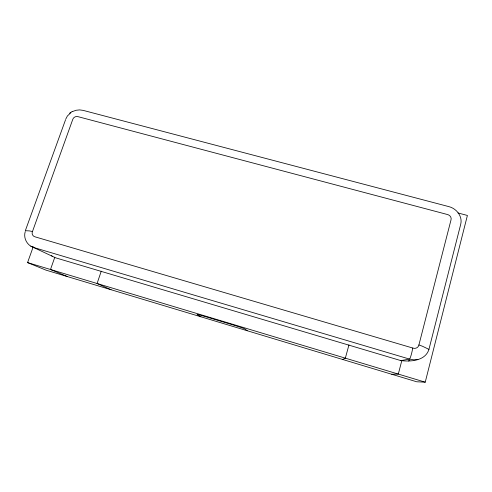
<?xml version="1.0" encoding="UTF-8"?>
<svg xmlns="http://www.w3.org/2000/svg" width="492" height="492" viewBox="0 0 492 492"><rect width="100%" height="100%" fill="white"/><g stroke="black" fill="none" stroke-linecap="round" stroke-linejoin="round"><path stroke-width="0.74" d="M32.46 231.554C31.408 233.792 32.823 236.418 35.221 236.886L412.757 348.035C415.279 349.031 418.428 347.77 418.913 344.941L450.979 220.029C451.853 217.403 449.762 214.918 447.216 214.457L78.265 116.727C76.014 115.971 73.406 117.151 72.736 119.482L32.46 231.554A11.777 1.168 15.2 0 0 29.292 230.896L25.332 230.705L65.553 119.728M25.27 231.541C23.462 236.966 25.971 243.177 30.781 246.154L55.522 257.783L400.783 360.587C410.82 361.854 425.451 360.857 428.944 349.369L460.758 224.106C462.658 216.185 456.428 208.522 448.919 206.64L83.142 110.374L79.63 109.9L76.063 110.276L72.693 111.481M33.235 246.744L27.564 262.599L45.959 270.126L416.712 381.78L425.236 382.179L467.4 215.453L457.978 212.968M401.779 360.722L398.305 374.08L391.749 374.258M348.976 344.867L345.341 358.158L342.58 359.455M101.254 271.184L97.078 283.503L111.081 289.739M54.809 257.224L50.491 269.493L67.459 276.602M65.817 119.009L67.386 115.995L70.916 112.65M69.581 113.203L72.379 111.364M408.403 360.95L409.811 360.464M400.783 360.587L409.572 359.105L413.754 359.818L417.911 359.498M27.564 262.599L425.236 382.179M30.781 246.154L34.071 247.617L409.572 359.105A10.824 1.488 -79.1 0 0 412.757 348.035M200.927 316.793L197.206 314.677A12.589 0.486 17.1 0 1 207.335 317.205L231.701 324.529A12.657 0.492 17 0 1 245.09 329.093L247.199 330.729M51.457 255.6L52.472 256.43M428.944 349.369L422.646 346.331A12.792 1.144 19.1 0 0 418.913 344.941"/></g></svg>
